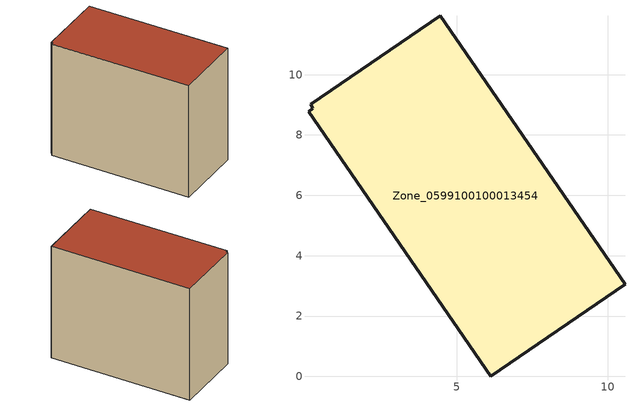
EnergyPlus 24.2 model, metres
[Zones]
Zone_0599100100013454
 floor ground (C_G): 0.09,8.78 0.23,8.88 0.16,9.01 4.45,11.96 10.57,3.06 6.12,0 z0
 wall outside (C_F): 6.12,0 10.57,3.06 4.45,11.96 0.16,9.01 0.23,8.88 0.09,8.78 6.12,0 z0:8.96
 roof outside (C_R): 0.23,8.88 0.09,8.78 6.12,0 10.57,3.06 4.45,11.96 0.16,9.01 z8.96
[BUILDING]
Pand.0599100100013454: North Axis=0; Terrain=City; Loads Convergence Tolerance Value=0.04; Temperature Convergence Tolerance Value=0.4; Solar Distribution=FullExterior; Maximum Number of Warmup Days=25; Minimum Number of Warmup Days=1
[Site:Location]
Rotterdam.The.Hague.AP_ZH_NLD Design_Conditions: Latitude=51.96; Longitude=4.45; Time Zone=1; Elevation=-4.5
[SITE:GROUNDTEMPERATURE:BUILDINGSURFACE]
18, 18, 18, 18, 18, 18, 18, 18, 18, 18, 18, 18
[MATERIAL] Thermal Absorptance=0.9; Solar Absorptance=0.7; Visible Absorptance=0.7
Name | Roughness | Thickness | Conductivity | Density | Specific Heat
G.TI.2015-2018 | MediumSmooth | 0.15 | 0.0428571 | 540 | 1210
F.TI.2015-2018 | Rough | 0.3 | 0.0666667 | 1920 | 840
R.TI.2015-2018 | MediumRough | 0.2 | 0.0333333 | 1500 | 1000
[CONSTRUCTION]
C_G: G.TI.2015-2018
C_F: F.TI.2015-2018
C_R: R.TI.2015-2018
[ZONE]
Zone_0599100100013454: Type=1; Multiplier=1; Ceiling Height=Autocalculate; Volume=Autocalculate; Floor Area=autocalculate; Part of Total Floor Area=Yes
[ZONEINFILTRATION:DESIGNFLOWRATE]
Infil_Zone_0599100100013454: Zone or ZoneList or Space or SpaceList=Zone_0599100100013454; Schedule=AlwaysOn; Design Flow Rate Calculation Method=Flow/Area; Flow Rate per Floor Area=0.0015; Constant Term Coefficient=1; Temperature Term Coefficient=0; Velocity Term Coefficient=0; Velocity Squared Term Coefficient=0
[HVACTEMPLATE:ZONE:IDEALLOADSAIRSYSTEM]
Zone_0599100100013454: Maximum Heating Supply Air Temperature=50; Minimum Cooling Supply Air Temperature=13; Maximum Heating Supply Air Humidity Ratio=0.0156; Minimum Cooling Supply Air Humidity Ratio=0.0077; Heating Limit=NoLimit; Cooling Limit=NoLimit; Dehumidification Control Type=ConstantSensibleHeatRatio; Cooling Sensible Heat Ratio=0.7; Dehumidification Setpoint=60; Humidification Control Type=None; Humidification Setpoint=30; Outdoor Air Method=None; Outdoor Air Flow Rate per Person=0.00944; Outdoor Air Flow Rate per Zone Floor Area=0; Outdoor Air Flow Rate per Zone=0; Demand Controlled Ventilation Type=None; Outdoor Air Economizer Type=NoEconomizer; Heat Recovery Type=None; Sensible Heat Recovery Effectiveness=0.7; Latent Heat Recovery Effectiveness=0.65
[ZONECONTROL:THERMOSTAT]
ThermostatControl_Zone_0599100100013454: Zone or ZoneList=Zone_0599100100013454; Control Type Schedule=DualSetpointControlType; Control 1=Thermostat_Zone_0599100100013454; Temperature Difference Between Cutout And Setpoint=0
[THERMOSTATSETPOINT:DUALSETPOINT]
Thermostat_Zone_0599100100013454: Heating Setpoint Temperature Schedule=HeatingSetpoint_Zone_0599100100013454; Cooling Setpoint Temperature Schedule=CoolingSetpoint_Zone_0599100100013454
[SCHEDULE:COMPACT]
HeatingSetpoint_Zone_0599100100013454: Through: 12/31, For: AllDays, Until: 24:00, 21
CoolingSetpoint_Zone_0599100100013454: Through: 12/31, For: AllDays, Until: 24:00, 24
DualSetpointControlType: Through: 12/31, For: AllDays, Until: 24:00, 4
AlwaysOn: Through: 12/31, For: AllDays, Until: 24:00, 1
